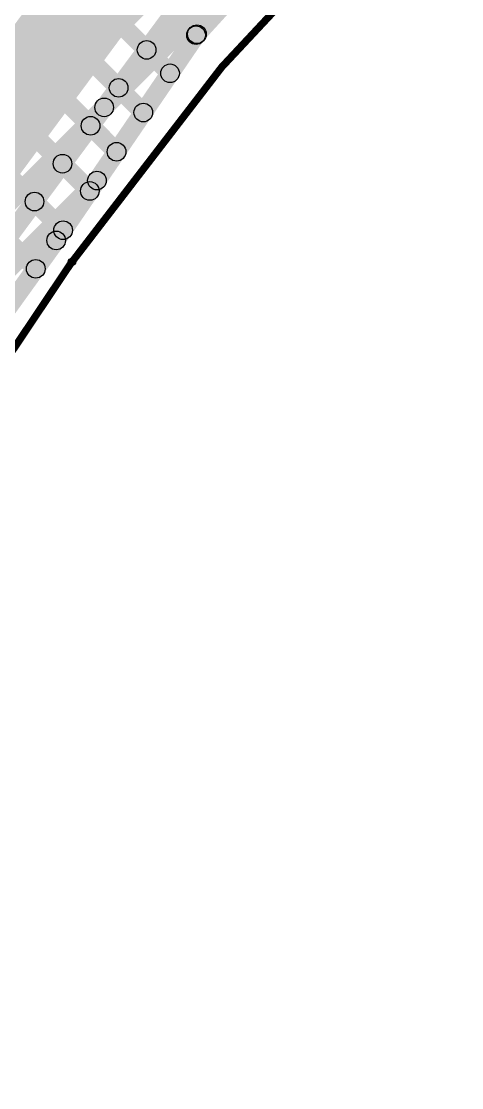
# Model space of a CAD drawing. Header units: millimetres. Extents: x 1.49 to 4.64, y 4.45 to 5.86.
# Drawn here: x 1.916 to 2.152, y 4.471 to 5.042 of the extents above; entities that cross this region are included whole.
import ezdxf

# ---------------------------------------------------------------- set-up
doc = ezdxf.new("R2010")
doc.units = ezdxf.units.MM
doc.header["$MEASUREMENT"] = 0
for name, color, linetype in [('BottomLayer', 5, 'Continuous'), ('Mechanical2', 216, 'Continuous'), ('TopLayer', 1, 'Continuous')]:
    doc.layers.add(name, color=color, linetype=linetype)

msp = doc.modelspace()

# ---------------------------------------------------------------- hatches: boundary and pattern name
at = {"layer": 'BottomLayer'}
for points in [[(1.96427, 4.99275), (1.95719, 4.99982), (2.30964, 5.35227), (2.31672, 5.3452)], [(1.7451, 4.73013), (1.7049, 4.75987), (2.08981, 5.27997), (2.13, 5.25023)], [(1.76117, 4.71823), (1.75313, 4.72418), (2.13372, 5.23845), (2.14176, 5.2325)], [(2.01369, 5.03163), (2.00631, 5.03837), (2.11131, 5.15337), (2.11869, 5.14663)], [(1.99502, 5.04387), (2.00209, 5.05094), (2.014, 5.03904), (2.00693, 5.03197)], [(1.93913, 4.92218), (1.93087, 4.92782), (2.00587, 5.03782), (2.01413, 5.03218)], [(1.97999, 5.02355), (1.98706, 5.03062), (1.99959, 5.01809), (1.99252, 5.01102)], [(1.96495, 5.00323), (1.97202, 5.0103), (1.98526, 4.99707), (1.97819, 4.98999)], [(1.94991, 4.98292), (1.95698, 4.98999), (1.97093, 4.97604), (1.96386, 4.96897)], [(1.93488, 4.9626), (1.94195, 4.96967), (1.95659, 4.95502), (1.94952, 4.94795)], [(1.86361, 4.85674), (1.85654, 4.86381), (1.95333, 4.9606), (1.9604, 4.95353)], [(1.91984, 4.94228), (1.92691, 4.94935), (1.94226, 4.934), (1.93519, 4.92693)], [(1.82406, 4.76208), (1.81594, 4.76792), (1.93094, 4.92792), (1.93906, 4.92208)], [(1.9048, 4.92196), (1.91187, 4.92903), (1.92759, 4.91331), (1.92052, 4.90624)]]:
    msp.add_hatch(color=5, dxfattribs=at).paths.add_polyline_path(points)
h = msp.add_hatch(color=5, dxfattribs=at)
edge = h.paths.add_edge_path()
edge.add_arc((2.01, 5.035), 0.005, 0, 360)
h = msp.add_hatch(color=5, dxfattribs=at)
edge = h.paths.add_edge_path()
edge.add_arc((2.01, 5.035), 0.005, 0, 360)
h = msp.add_hatch(color=5, dxfattribs=at)
edge = h.paths.add_edge_path()
edge.add_arc((2.01046, 5.0355), 0.005, 0, 360)
h = msp.add_hatch(color=5, dxfattribs=at)
edge = h.paths.add_edge_path()
edge.add_arc((1.98352, 5.02709), 0.005, 0, 360)
h = msp.add_hatch(color=5, dxfattribs=at)
edge = h.paths.add_edge_path()
edge.add_arc((1.99606, 5.01455), 0.005, 0, 360)
h = msp.add_hatch(color=5, dxfattribs=at)
edge = h.paths.add_edge_path()
edge.add_arc((1.96849, 5.00677), 0.005, 0, 360)
h = msp.add_hatch(color=5, dxfattribs=at)
edge = h.paths.add_edge_path()
edge.add_arc((1.96073, 4.99629), 0.005, 0, 360)
h = msp.add_hatch(color=5, dxfattribs=at)
edge = h.paths.add_edge_path()
edge.add_arc((1.98172, 4.99353), 0.005, 0, 360)
h = msp.add_hatch(color=5, dxfattribs=at)
edge = h.paths.add_edge_path()
edge.add_arc((1.95345, 4.98645), 0.005, 0, 360)
h = msp.add_hatch(color=5, dxfattribs=at)
edge = h.paths.add_edge_path()
edge.add_arc((1.96739, 4.97251), 0.005, 0, 360)
h = msp.add_hatch(color=5, dxfattribs=at)
edge = h.paths.add_edge_path()
edge.add_arc((1.93841, 4.96613), 0.005, 0, 360)
h = msp.add_hatch(color=5, dxfattribs=at)
edge = h.paths.add_edge_path()
edge.add_arc((1.95687, 4.95707), 0.005, 0, 360)
h = msp.add_hatch(color=5, dxfattribs=at)
edge = h.paths.add_edge_path()
edge.add_arc((1.95306, 4.95149), 0.005, 0, 360)
h = msp.add_hatch(color=5, dxfattribs=at)
edge = h.paths.add_edge_path()
edge.add_arc((1.92338, 4.94581), 0.005, 0, 360)
h = msp.add_hatch(color=5, dxfattribs=at)
edge = h.paths.add_edge_path()
edge.add_arc((1.93873, 4.93046), 0.005, 0, 360)
h = msp.add_hatch(color=5, dxfattribs=at)
edge = h.paths.add_edge_path()
edge.add_arc((1.935, 4.925), 0.005, 0, 360)
h = msp.add_hatch(color=5, dxfattribs=at)
edge = h.paths.add_edge_path()
edge.add_arc((1.935, 4.925), 0.005, 0, 360)
h = msp.add_hatch(color=5, dxfattribs=at)
edge = h.paths.add_edge_path()
edge.add_arc((1.92406, 4.90978), 0.005, 0, 360)
at = {"layer": 'Mechanical2'}
h = msp.add_hatch(color=216, dxfattribs=at)
edge = h.paths.add_edge_path()
edge.add_arc((1.94337, 4.91344), 0.00197, 0, 360)
h = msp.add_hatch(color=216, dxfattribs=at)
edge = h.paths.add_edge_path()
edge.add_arc((1.94352, 4.91352), 0.00197, 0, 360)
at = {"layer": 'TopLayer'}
for points in [[(1.7431, 4.77158), (1.73602, 4.77865), (2.30007, 5.3427), (2.30714, 5.33563)], [(1.83083, 4.93003), (1.82376, 4.9371), (2.20388, 5.31722), (2.21095, 5.31015)], [(1.74826, 4.8121), (1.74119, 4.81917), (2.23382, 5.31181), (2.2409, 5.30474)], [(2.01369, 5.03163), (2.00631, 5.03837), (2.11131, 5.15337), (2.11869, 5.14663)], [(1.94118, 5.09772), (1.94825, 5.10479), (2.014, 5.03904), (2.00693, 5.03197)], [(1.92662, 5.07692), (1.93369, 5.08399), (1.99959, 5.01809), (1.99252, 5.01102)], [(1.91206, 5.05613), (1.91913, 5.0632), (1.98526, 4.99707), (1.97819, 4.98999)], [(1.8975, 5.03533), (1.90457, 5.0424), (1.97093, 4.97604), (1.96386, 4.96897)], [(1.93913, 4.92218), (1.93087, 4.92782), (2.00587, 5.03782), (2.01413, 5.03218)], [(1.88293, 5.01454), (1.89001, 5.02161), (1.95659, 4.95502), (1.94952, 4.94795)], [(1.86837, 4.99374), (1.87545, 5.00081), (1.94226, 4.934), (1.93519, 4.92693)], [(1.85381, 4.97295), (1.86088, 4.98002), (1.92759, 4.91331), (1.92052, 4.90624)], [(1.76389, 4.75702), (1.75682, 4.76409), (1.95333, 4.9606), (1.9604, 4.95353)], [(1.82406, 4.76208), (1.81594, 4.76792), (1.93094, 4.92792), (1.93906, 4.92208)]]:
    msp.add_hatch(color=1, dxfattribs=at).paths.add_polyline_path(points)
h = msp.add_hatch(color=1, dxfattribs=at)
edge = h.paths.add_edge_path()
edge.add_arc((2.01, 5.035), 0.005, 0, 360)
h = msp.add_hatch(color=1, dxfattribs=at)
edge = h.paths.add_edge_path()
edge.add_arc((2.01, 5.035), 0.005, 0, 360)
h = msp.add_hatch(color=1, dxfattribs=at)
edge = h.paths.add_edge_path()
edge.add_arc((2.01046, 5.0355), 0.005, 0, 360)
h = msp.add_hatch(color=1, dxfattribs=at)
edge = h.paths.add_edge_path()
edge.add_arc((1.99606, 5.01455), 0.005, 0, 360)
h = msp.add_hatch(color=1, dxfattribs=at)
edge = h.paths.add_edge_path()
edge.add_arc((1.98172, 4.99353), 0.005, 0, 360)
h = msp.add_hatch(color=1, dxfattribs=at)
edge = h.paths.add_edge_path()
edge.add_arc((1.96739, 4.97251), 0.005, 0, 360)
h = msp.add_hatch(color=1, dxfattribs=at)
edge = h.paths.add_edge_path()
edge.add_arc((1.95687, 4.95707), 0.005, 0, 360)
h = msp.add_hatch(color=1, dxfattribs=at)
edge = h.paths.add_edge_path()
edge.add_arc((1.95306, 4.95149), 0.005, 0, 360)
h = msp.add_hatch(color=1, dxfattribs=at)
edge = h.paths.add_edge_path()
edge.add_arc((1.93873, 4.93046), 0.005, 0, 360)
h = msp.add_hatch(color=1, dxfattribs=at)
edge = h.paths.add_edge_path()
edge.add_arc((1.935, 4.925), 0.005, 0, 360)
h = msp.add_hatch(color=1, dxfattribs=at)
edge = h.paths.add_edge_path()
edge.add_arc((1.935, 4.925), 0.005, 0, 360)
h = msp.add_hatch(color=1, dxfattribs=at)
edge = h.paths.add_edge_path()
edge.add_arc((1.92406, 4.90978), 0.005, 0, 360)

# ---------------------------------------------------------------- linework, layer by layer
at = {"layer": 'BottomLayer'}
for centre in [(2.01, 5.035), (2.01, 5.035), (2.01046, 5.0355), (1.98352, 5.02709), (1.99606, 5.01455), (1.96849, 5.00677), (1.96073, 4.99629), (1.98172, 4.99353), (1.95345, 4.98645), (1.96739, 4.97251), (1.93841, 4.96613), (1.95687, 4.95707), (1.95306, 4.95149), (1.92338, 4.94581), (1.93873, 4.93046), (1.935, 4.925), (1.935, 4.925), (1.92406, 4.90978)]:
    msp.add_circle(centre, 0.005, dxfattribs=at)
at = {"layer": 'Mechanical2', "const_width": 0.00394}
for points in [[(1.49178, 4.82969, -0.650988), (4.64195, 4.82969)], [(1.94352, 4.91352, -0.522724), (4.19021, 4.91352)], [(1.67, 4.47298, -0.026009), (1.94337, 4.91344)]]:
    msp.add_lwpolyline(points, format="xyb", dxfattribs=at)
at = {"layer": 'Mechanical2'}
for centre in [(1.94337, 4.91344), (1.94352, 4.91352)]:
    msp.add_circle(centre, 0.00197, dxfattribs=at)
at = {"layer": 'TopLayer'}
for centre in [(2.01, 5.035), (2.01, 5.035), (2.01046, 5.0355), (1.99606, 5.01455), (1.98172, 4.99353), (1.96739, 4.97251), (1.95687, 4.95707), (1.95306, 4.95149), (1.93873, 4.93046), (1.935, 4.925), (1.935, 4.925), (1.92406, 4.90978)]:
    msp.add_circle(centre, 0.005, dxfattribs=at)

doc.saveas('drawing.dxf')
